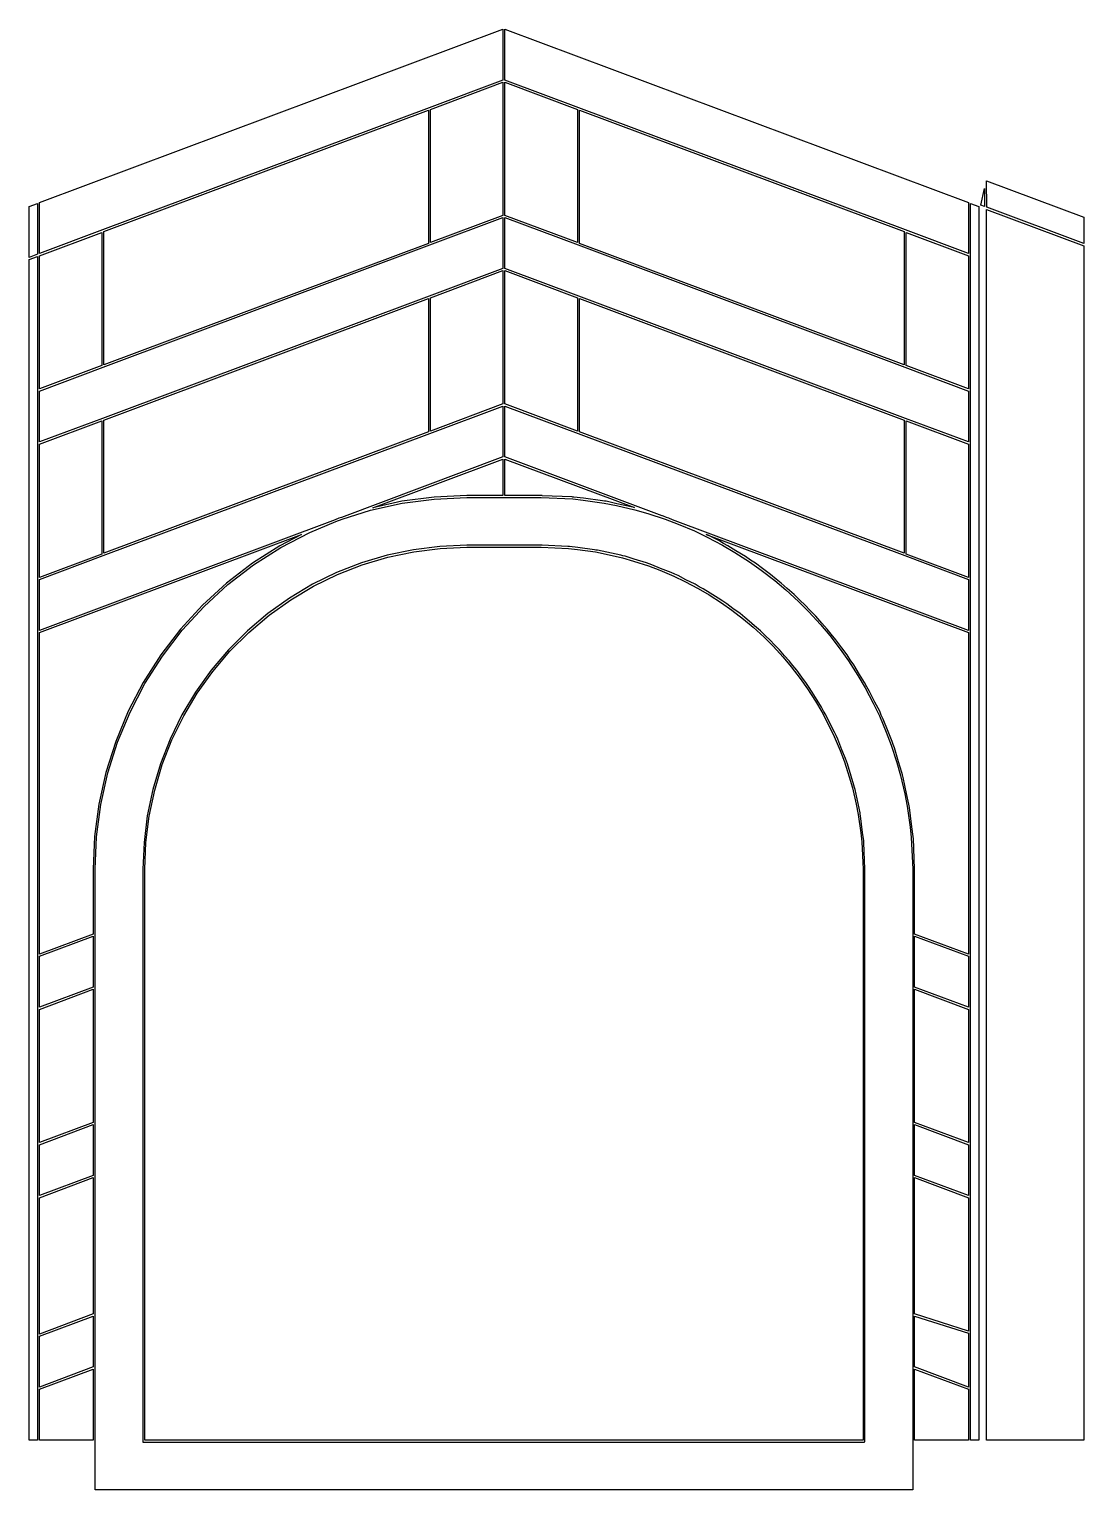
# Model space of a CAD drawing. Header units: inches. Extents: x 3.5 to 14.1, y 0 to 14.7.
import ezdxf

# ---------------------------------------------------------------- set-up
doc = ezdxf.new("R2010")
doc.units = ezdxf.units.IN
doc.header["$MEASUREMENT"] = 0
doc.layers.add('CUT', color=7, linetype='Continuous')

msp = doc.modelspace()

# ---------------------------------------------------------------- linework, layer by layer
at = {"layer": 'CUT'}
for points in [[(3.58757, 12.967796), (8.25507, 14.713958), (8.25507, 14.201468), (7.511566, 13.923315), (4.221971, 12.692642), (3.58757, 12.455306)], [(8.27507, 14.201468), (8.27507, 14.713958), (12.94257, 12.967796), (12.94257, 12.455306), (12.308168, 12.692642), (9.018573, 13.923315)], [(8.25507, 14.180114), (8.25507, 12.838495), (7.52507, 12.565395), (7.52507, 13.907013)], [(8.27507, 12.838495), (8.27507, 14.180114), (9.00507, 13.907013), (9.00507, 12.565395)], [(4.235475, 12.676341), (7.50507, 13.899531), (7.50507, 12.557912), (4.235475, 11.334722)], [(12.294664, 11.334722), (9.02507, 12.557912), (9.02507, 13.899531), (12.294664, 12.676341)], [(13.102825, 13.110191), (13.102825, 12.929197), (13.066282, 12.942868)], [(13.122952, 13.188382), (14.102825, 12.821801), (14.102825, 12.555086), (13.125294, 12.920791)], [(3.485475, 12.417111), (3.485475, 12.929602), (3.56757, 12.960314), (3.56757, 12.447824)], [(12.96257, 2.956806), (12.96257, 3.49065), (12.96257, 4.853622), (12.96257, 6.750439), (12.96257, 7.284283), (12.96257, 8.647255), (12.96257, 9.181099), (12.96257, 10.544071), (12.96257, 11.077916), (12.96257, 12.440888), (12.96257, 12.960314), (13.044658, 12.929604), (13.044664, 0.51), (12.96257, 0.51), (12.96257, 1.028812), (12.96257, 1.593834)], [(8.25507, 12.817142), (8.25507, 12.304651), (7.511566, 12.026498), (4.221971, 10.795826), (3.58757, 10.558489), (3.58757, 11.07098), (4.228979, 11.310938), (7.518573, 12.541611)], [(8.27507, 12.304651), (8.27507, 12.817142), (9.011566, 12.541611), (12.30116, 11.310938), (12.94257, 11.07098), (12.94257, 10.558489), (12.308168, 10.795826), (9.018573, 12.026498)], [(13.122825, 0.51), (13.122825, 12.900361), (14.102825, 12.533733), (14.102825, 0.51)], [(3.58757, 12.433952), (4.215475, 12.668858), (4.215475, 11.32724), (3.58757, 11.092334)], [(12.94257, 12.433952), (12.94257, 11.092334), (12.314664, 11.32724), (12.314664, 12.668858)], [(3.485475, 0.51), (3.485475, 12.395758), (3.56757, 12.42647), (3.56757, 7.284283), (3.56757, 6.750439), (3.56757, 5.387466), (3.56757, 4.853622), (3.56757, 3.49065), (3.56757, 2.956806), (3.56757, 1.593834), (3.56757, 1.03764), (3.56757, 1.03764), (3.56757, 0.51)], [(8.25507, 12.283297), (8.25507, 10.941679), (7.52507, 10.668578), (7.52507, 12.010197)], [(8.27507, 10.941679), (8.27507, 12.283297), (9.00507, 12.010197), (9.00507, 10.668578)], [(4.235475, 10.779524), (7.50507, 12.002714), (7.50507, 10.661096), (4.235475, 9.437906)], [(12.294664, 10.779524), (12.294664, 9.437906), (9.02507, 10.661096), (9.02507, 12.002714)], [(6.629511, 9.799696), (6.604071, 9.791674), (6.566762, 9.776221), (3.58757, 8.661673), (3.58757, 9.174164), (4.228979, 9.414122), (7.518573, 10.644794), (8.25507, 10.920325), (8.25507, 10.407835)], [(9.963378, 9.776221), (9.926069, 9.791674), (9.900628, 9.799696), (9.870855, 9.810834), (9.860942, 9.814702), (9.858855, 9.815324), (8.27507, 10.407835), (8.27507, 10.920325), (9.011566, 10.644794), (12.30116, 9.414122), (12.94257, 9.174164), (12.94257, 8.661673)], [(3.58757, 10.537136), (4.215475, 10.772042), (4.215475, 9.430424), (3.58757, 9.195517)], [(12.314664, 9.430424), (12.314664, 10.772042), (12.94257, 10.537136), (12.94257, 9.195517)], [(6.946113, 9.896786), (8.25507, 10.386481), (8.25507, 10.018421), (7.889851, 10.018421), (7.562363, 10.004123), (7.237151, 9.961308)], [(8.65017, 10.018012), (8.650174, 10.018421), (8.27507, 10.018421), (8.27507, 10.386481), (9.579347, 9.898537), (9.563097, 9.903375), (9.400955, 9.937372), (9.292988, 9.961308), (9.27636, 9.963497), (9.258947, 9.967148), (9.064916, 9.991334), (8.967776, 10.004123), (8.959377, 10.00449), (8.950569, 10.005587)], [(12.38007, 6.258203), (12.38007, 5.597904), (12.38007, 5.064059), (12.38007, 3.701087), (12.38007, 3.167243), (12.38007, 1.773094), (12.38007, 1.239249), (12.38007, 0.5), (12.38007, 0.01), (4.15007, 0.01), (4.15007, 6.258203), (4.164311, 6.584383), (4.206898, 6.907864), (4.277516, 7.226402), (4.375628, 7.537573), (4.500487, 7.83901), (4.651143, 8.128417), (4.826449, 8.403592), (5.025071, 8.662441), (5.245497, 8.902994), (5.48605, 9.12342), (5.744899, 9.322042), (6.020074, 9.497348), (6.309481, 9.648004), (6.574095, 9.75761), (6.636026, 9.78078), (6.922089, 9.870975), (7.240627, 9.941593), (7.564108, 9.98418), (7.890288, 9.998421), (8.26507, 9.998421), (8.639851, 9.998421), (8.957701, 9.984544), (9.062374, 9.971496), (9.272998, 9.943767), (9.396738, 9.917821), (9.583704, 9.876372), (9.713292, 9.837792), (9.887583, 9.782838), (10.017914, 9.731983), (10.182449, 9.663831), (10.310653, 9.601155), (10.466181, 9.520193), (10.590275, 9.446249), (10.736739, 9.352941), (10.855178, 9.268377), (10.992176, 9.163254), (11.103676, 9.068819), (11.230658, 8.952462), (11.33411, 8.849009), (11.450467, 8.722028), (11.544902, 8.610528), (11.650025, 8.473529), (11.734589, 8.35509), (11.827897, 8.208627), (11.901841, 8.084533), (11.982803, 7.929005), (12.045479, 7.8008), (12.113631, 7.636266), (12.164487, 7.505934), (12.21944, 7.331644), (12.25802, 7.202056), (12.29947, 7.01509), (12.325415, 6.89135), (12.353144, 6.680726), (12.366192, 6.576053)], [(6.227983, 9.628126), (6.010065, 9.514685), (5.733417, 9.338441), (5.473182, 9.138756), (5.231341, 8.91715), (5.009735, 8.675309), (4.81005, 8.415074), (4.633806, 8.138426), (4.482344, 7.84747), (4.356816, 7.54442), (4.258179, 7.231583), (4.187183, 6.91134), (4.144368, 6.586128), (4.13007, 6.258639), (4.13007, 5.604839), (3.58757, 5.401884), (3.58757, 6.750439), (3.58757, 7.284283), (3.58757, 8.640319)], [(10.302156, 9.628126), (12.94257, 8.640319), (12.94257, 7.284283), (12.94257, 6.750439), (12.94257, 5.401884), (12.40007, 5.604839), (12.40007, 6.258421), (12.400069, 6.258629), (12.387236, 6.56892), (12.386138, 6.577729), (12.385771, 6.586128), (12.372982, 6.683268), (12.348796, 6.877298), (12.345145, 6.894712), (12.342956, 6.91134), (12.31902, 7.019306), (12.285023, 7.181449), (12.277392, 7.20708), (12.27196, 7.231583), (12.238563, 7.337505), (12.19635, 7.479294), (12.183361, 7.512584), (12.173323, 7.54442), (12.132188, 7.643728), (12.083385, 7.7688), (12.063719, 7.809027), (12.047795, 7.84747), (12.00066, 7.938016), (11.946898, 8.047988), (11.919316, 8.094277), (11.896333, 8.138426), (11.844925, 8.219121), (11.787823, 8.314951), (11.751173, 8.366282), (11.720089, 8.415074), (11.666102, 8.485431), (11.607245, 8.567866), (11.560476, 8.623086), (11.520404, 8.675309), (11.465477, 8.735251), (11.406398, 8.805006), (11.348561, 8.862843), (11.298798, 8.91715), (11.244491, 8.966912), (11.186654, 9.024749), (11.1169, 9.083828), (11.056957, 9.138756), (11.004734, 9.178828), (10.949515, 9.225596), (10.86708, 9.284454), (10.796722, 9.338441), (10.74793, 9.369525), (10.696599, 9.406174), (10.600769, 9.463277), (10.520074, 9.514685), (10.475925, 9.537668), (10.429636, 9.56525), (10.319664, 9.619012)], [(7.890126, 9.518421), (7.889919, 9.518424), (7.62086, 9.507295), (7.35349, 9.473968), (7.089785, 9.418674), (6.831546, 9.341794), (6.580539, 9.24385), (6.338477, 9.125513), (6.107014, 8.987591), (5.887731, 8.831026), (5.682126, 8.656888), (5.491603, 8.466365), (5.317465, 8.26076), (5.1609, 8.041477), (5.022978, 7.810014), (4.904641, 7.567952), (4.806697, 7.316944), (4.729816, 7.058706), (4.674523, 6.795001), (4.641196, 6.527631), (4.63007, 6.258628), (4.63007, 0.49), (11.891493, 0.49), (11.90007, 0.492493), (11.90007, 6.258421), (11.90007, 6.258435), (11.900069, 6.258642), (11.888943, 6.527631), (11.887992, 6.535266), (11.887674, 6.54255), (11.876583, 6.626791), (11.855616, 6.795001), (11.85245, 6.810098), (11.850552, 6.824516), (11.829797, 6.918136), (11.800323, 7.058706), (11.793707, 7.080927), (11.788997, 7.102174), (11.760039, 7.194018), (11.723442, 7.316944), (11.71218, 7.345806), (11.703476, 7.37341), (11.667809, 7.459518), (11.625498, 7.567952), (11.608448, 7.602828), (11.594642, 7.636161), (11.553772, 7.714671), (11.507161, 7.810014), (11.483248, 7.850146), (11.463321, 7.888426), (11.418746, 7.958394), (11.369239, 8.041477), (11.337465, 8.08598), (11.310513, 8.128286), (11.263703, 8.18929), (11.212674, 8.26076), (11.172127, 8.308635), (11.137382, 8.353915), (11.089756, 8.405889), (11.038536, 8.466365), (10.988392, 8.516509), (10.945244, 8.563596), (10.898157, 8.606744), (10.848013, 8.656888), (10.787537, 8.708108), (10.735563, 8.755733), (10.690283, 8.790478), (10.642408, 8.831026), (10.570938, 8.882055), (10.509934, 8.928865), (10.467628, 8.955817), (10.423125, 8.987591), (10.340042, 9.037098), (10.270074, 9.081672), (10.231794, 9.1016), (10.191662, 9.125513), (10.096319, 9.172124), (10.017809, 9.212993), (9.984476, 9.2268), (9.9496, 9.24385), (9.841166, 9.286161), (9.755058, 9.321828), (9.727454, 9.330532), (9.698593, 9.341794), (9.575666, 9.37839), (9.483822, 9.407349), (9.462575, 9.412059), (9.440354, 9.418674), (9.299784, 9.448149), (9.206164, 9.468904), (9.191746, 9.470802), (9.176649, 9.473968), (9.00844, 9.494935), (8.924198, 9.506025), (8.916914, 9.506343), (8.909279, 9.507295), (8.648942, 9.518063), (8.648897, 9.518421)], [(7.890276, 9.498421), (8.639851, 9.498421), (8.915238, 9.486398), (9.005897, 9.475097), (9.188384, 9.451072), (9.295568, 9.428598), (9.457551, 9.392687), (9.569805, 9.359268), (9.720804, 9.311658), (9.833704, 9.267604), (9.97625, 9.20856), (10.087308, 9.154267), (10.22205, 9.084125), (10.329548, 9.02007), (10.456437, 8.939233), (10.559036, 8.865978), (10.677725, 8.774905), (10.774313, 8.693099), (10.884324, 8.592293), (10.973941, 8.502675), (11.074747, 8.392665), (11.156553, 8.296077), (11.247626, 8.177388), (11.320881, 8.074788), (11.401718, 7.9479), (11.465773, 7.840401), (11.535915, 7.70566), (11.590208, 7.594601), (11.649253, 7.452056), (11.693306, 7.339156), (11.740916, 7.188157), (11.774335, 7.075903), (11.810246, 6.91392), (11.83272, 6.806735), (11.856745, 6.624249), (11.868046, 6.53359), (11.88007, 6.258203), (11.88007, 0.51), (4.65007, 0.51), (4.65007, 6.258215), (4.661144, 6.525978), (4.694267, 6.791706), (4.749221, 7.053792), (4.82563, 7.310445), (4.922972, 7.559911), (5.040582, 7.800487), (5.177657, 8.030529), (5.333261, 8.248465), (5.50633, 8.452808), (5.695683, 8.64216), (5.900026, 8.81523), (6.117962, 8.970834), (6.348004, 9.107909), (6.58858, 9.225519), (6.838046, 9.322861), (7.094699, 9.39927), (7.356784, 9.454223), (7.622513, 9.487347)], [(4.13007, 5.583486), (4.13007, 5.070995), (3.58757, 4.86804), (3.58757, 5.380531)], [(12.40007, 5.070995), (12.40007, 5.583486), (12.94257, 5.380531), (12.94257, 4.86804)], [(4.13007, 5.049641), (4.13007, 3.708023), (3.58757, 3.505068), (3.58757, 4.846686)], [(12.40007, 3.708023), (12.40007, 5.049641), (12.94257, 4.846686), (12.94257, 3.505068)], [(4.13007, 3.686669), (4.13007, 3.174179), (3.58757, 2.971224), (3.58757, 3.483714)], [(12.40007, 3.174179), (12.40007, 3.686669), (12.94257, 3.483714), (12.94257, 2.971224)], [(4.13007, 3.152825), (4.13007, 1.780029), (3.58757, 1.577074), (3.58757, 1.593834), (3.58757, 2.94987)], [(12.40007, 1.780402), (12.40007, 3.152825), (12.94257, 2.94987), (12.94257, 1.607516)], [(4.13007, 1.758676), (4.13007, 1.246185), (3.58757, 1.04323), (3.58757, 1.555721)], [(12.40007, 1.246185), (12.40007, 1.759411), (12.94257, 1.586525), (12.94257, 1.04323)], [(3.58757, 1.021876), (4.13007, 1.224831), (4.13007, 0.51), (3.58757, 0.51)], [(12.40007, 0.51), (12.40007, 1.224831), (12.94257, 1.021876), (12.94257, 0.51)]]:
    msp.add_lwpolyline(points, close=True, dxfattribs=at)

doc.saveas('drawing.dxf')
